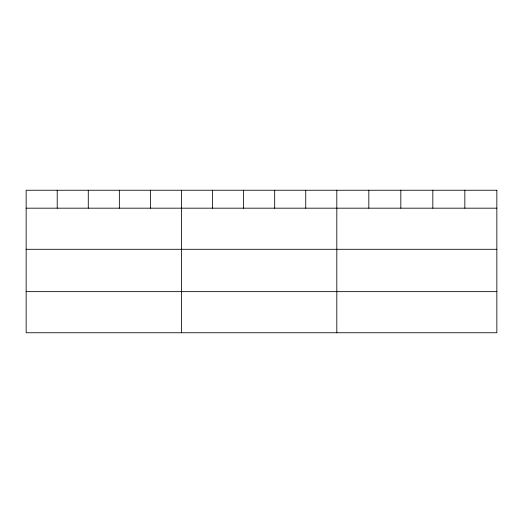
<?xml version="1.0" encoding="UTF-8"?>
<svg xmlns="http://www.w3.org/2000/svg" width="523" height="523" viewBox="0 0 523 523"><rect width="100%" height="100%" fill="white"/><g stroke="black" fill="none" stroke-linecap="round" stroke-linejoin="round"><path stroke-width="0.78" d="M26.15 208.18L496.85 208.18M26.15 249.294L496.85 249.294M26.15 291.644L496.85 291.644M464.842 190.241L464.842 208.18M432.835 190.241L432.835 208.18M400.827 190.241L400.827 208.18M368.82 190.241L368.82 208.18M336.812 190.241L336.812 332.759M305.746 190.241L305.746 208.18M274.68 190.241L274.68 208.18M243.613 190.241L243.613 208.18M212.547 190.241L212.547 208.18M181.481 190.241L181.481 332.759M150.415 190.241L150.415 208.18M119.349 190.241L119.349 208.18M88.282 190.241L88.282 208.18M57.216 190.241L57.216 208.18M496.85 190.241L26.15 190.241L26.15 332.759L496.85 332.759L496.85 190.241"/></g></svg>
